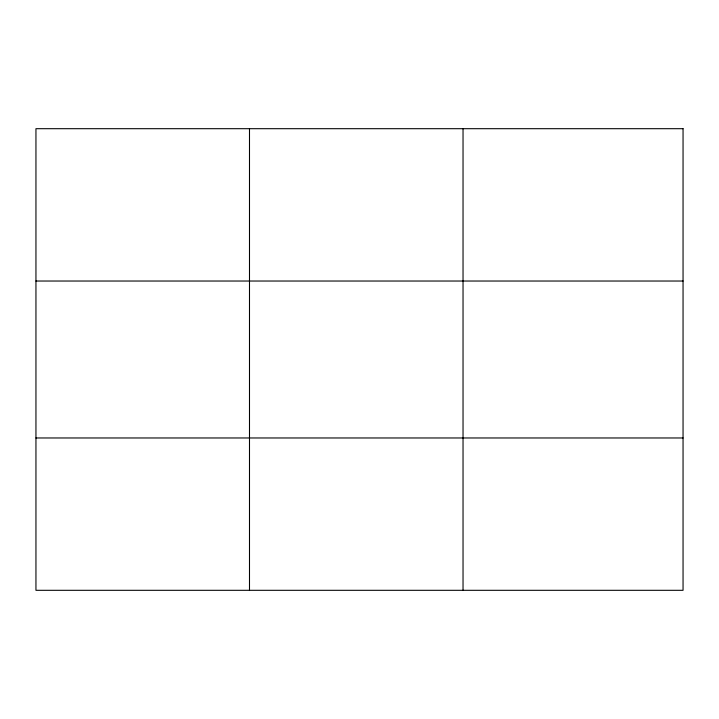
<?xml version="1.0" encoding="UTF-8"?>
<svg xmlns="http://www.w3.org/2000/svg" width="719" height="719" viewBox="0 0 719 719"><rect width="100%" height="100%" fill="white"/><g stroke="black" fill="none" stroke-linecap="round" stroke-linejoin="round"><path stroke-width="1.08" d="M249.493 128.692L249.493 590.308M463.036 128.692L463.036 590.308M35.95 281.03L683.05 281.03M35.95 437.97L683.05 437.97M683.05 128.692L683.05 590.308L35.95 590.308L35.95 128.692L683.05 128.692"/></g></svg>
